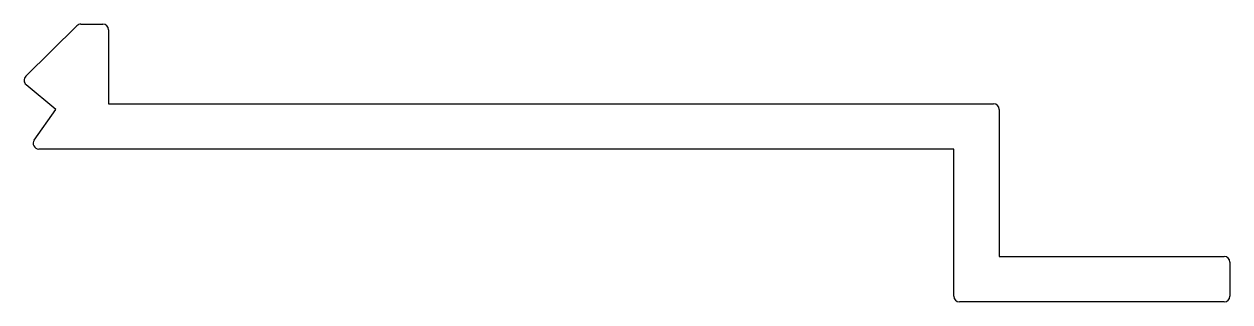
# Model space of a CAD drawing. Extents: x 2105.5 to 2158.5, y 1657.5 to 1669.8.
import ezdxf

# ---------------------------------------------------------------- set-up
doc = ezdxf.new("R2010")
doc.units = 0
doc.layers.get('0').update_dxf_attribs({"linetype": 'CONTINUOUS'})

msp = doc.modelspace()

# ---------------------------------------------------------------- linework, layer by layer
for p, q in [((2105.555, 1667.456), (2107.798, 1669.679)), ((2107.974, 1669.752), (2108.945, 1669.751)), ((2109.195, 1669.501), (2109.192, 1666.251)), ((2106.872, 1665.991), (2105.57, 1667.087)), ((2105.925, 1664.652), (2106.872, 1665.991)), ((2109.192, 1666.251), (2148.114, 1666.251)), ((2148.364, 1666.001), (2148.364, 1659.531)), ((2146.364, 1664.257), (2106.129, 1664.257)), ((2146.364, 1657.781), (2146.364, 1664.257)), ((2148.364, 1659.531), (2158.262, 1659.531)), ((2158.512, 1659.281), (2158.512, 1657.781)), ((2158.262, 1657.531), (2146.614, 1657.531))]:
    msp.add_line(p, q)
for centre, start, end in [((2107.974, 1669.502), 89.9455, 134.7443), ((2108.945, 1669.501), 359.9455, 89.9455), ((2105.731, 1667.279), 134.7443, 229.891), ((2148.114, 1666.001), 0, 90), ((2106.129, 1664.507), 144.7443, 270), ((2158.262, 1659.281), 0, 90), ((2146.614, 1657.781), 180, 270), ((2158.262, 1657.781), 270, 0)]:
    msp.add_arc(centre, 0.25, start, end)

doc.saveas('drawing.dxf')
